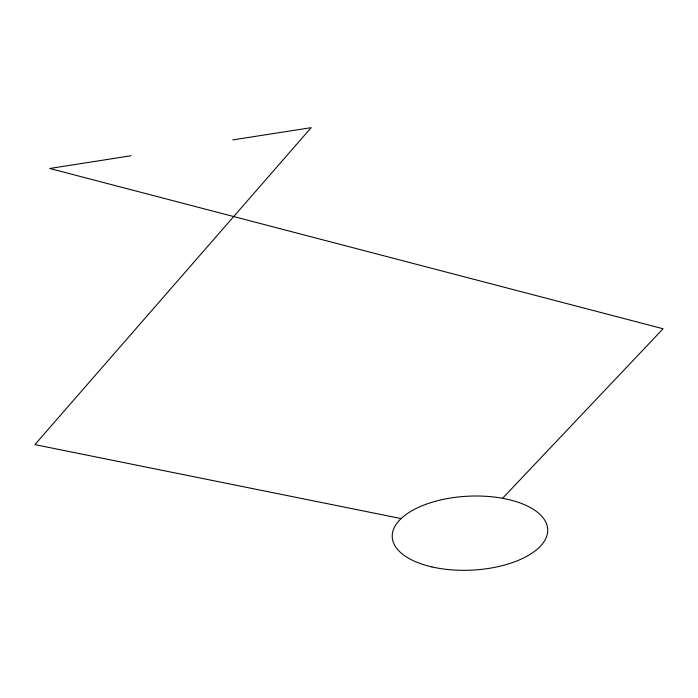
<?xml version="1.0" encoding="UTF-8"?>
<svg xmlns="http://www.w3.org/2000/svg" width="698" height="698" viewBox="0 0 698 698"><rect width="100%" height="100%" fill="white"/><g stroke="black" fill="none" stroke-linecap="round" stroke-linejoin="round"><path stroke-width="1.05" d="M502.543 498.32L663.1 328.758L49.706 168.471L131.172 155.75M232.739 139.905L311.16 127.664L34.9 444.617L401.097 518.579M432.001 566.933A77.818 37.011 -2.8 0 0 547.721 529.782A77.818 37.011 -2.8 0 0 430.212 502.839A77.818 37.011 -2.8 0 0 432.001 566.933"/></g></svg>
